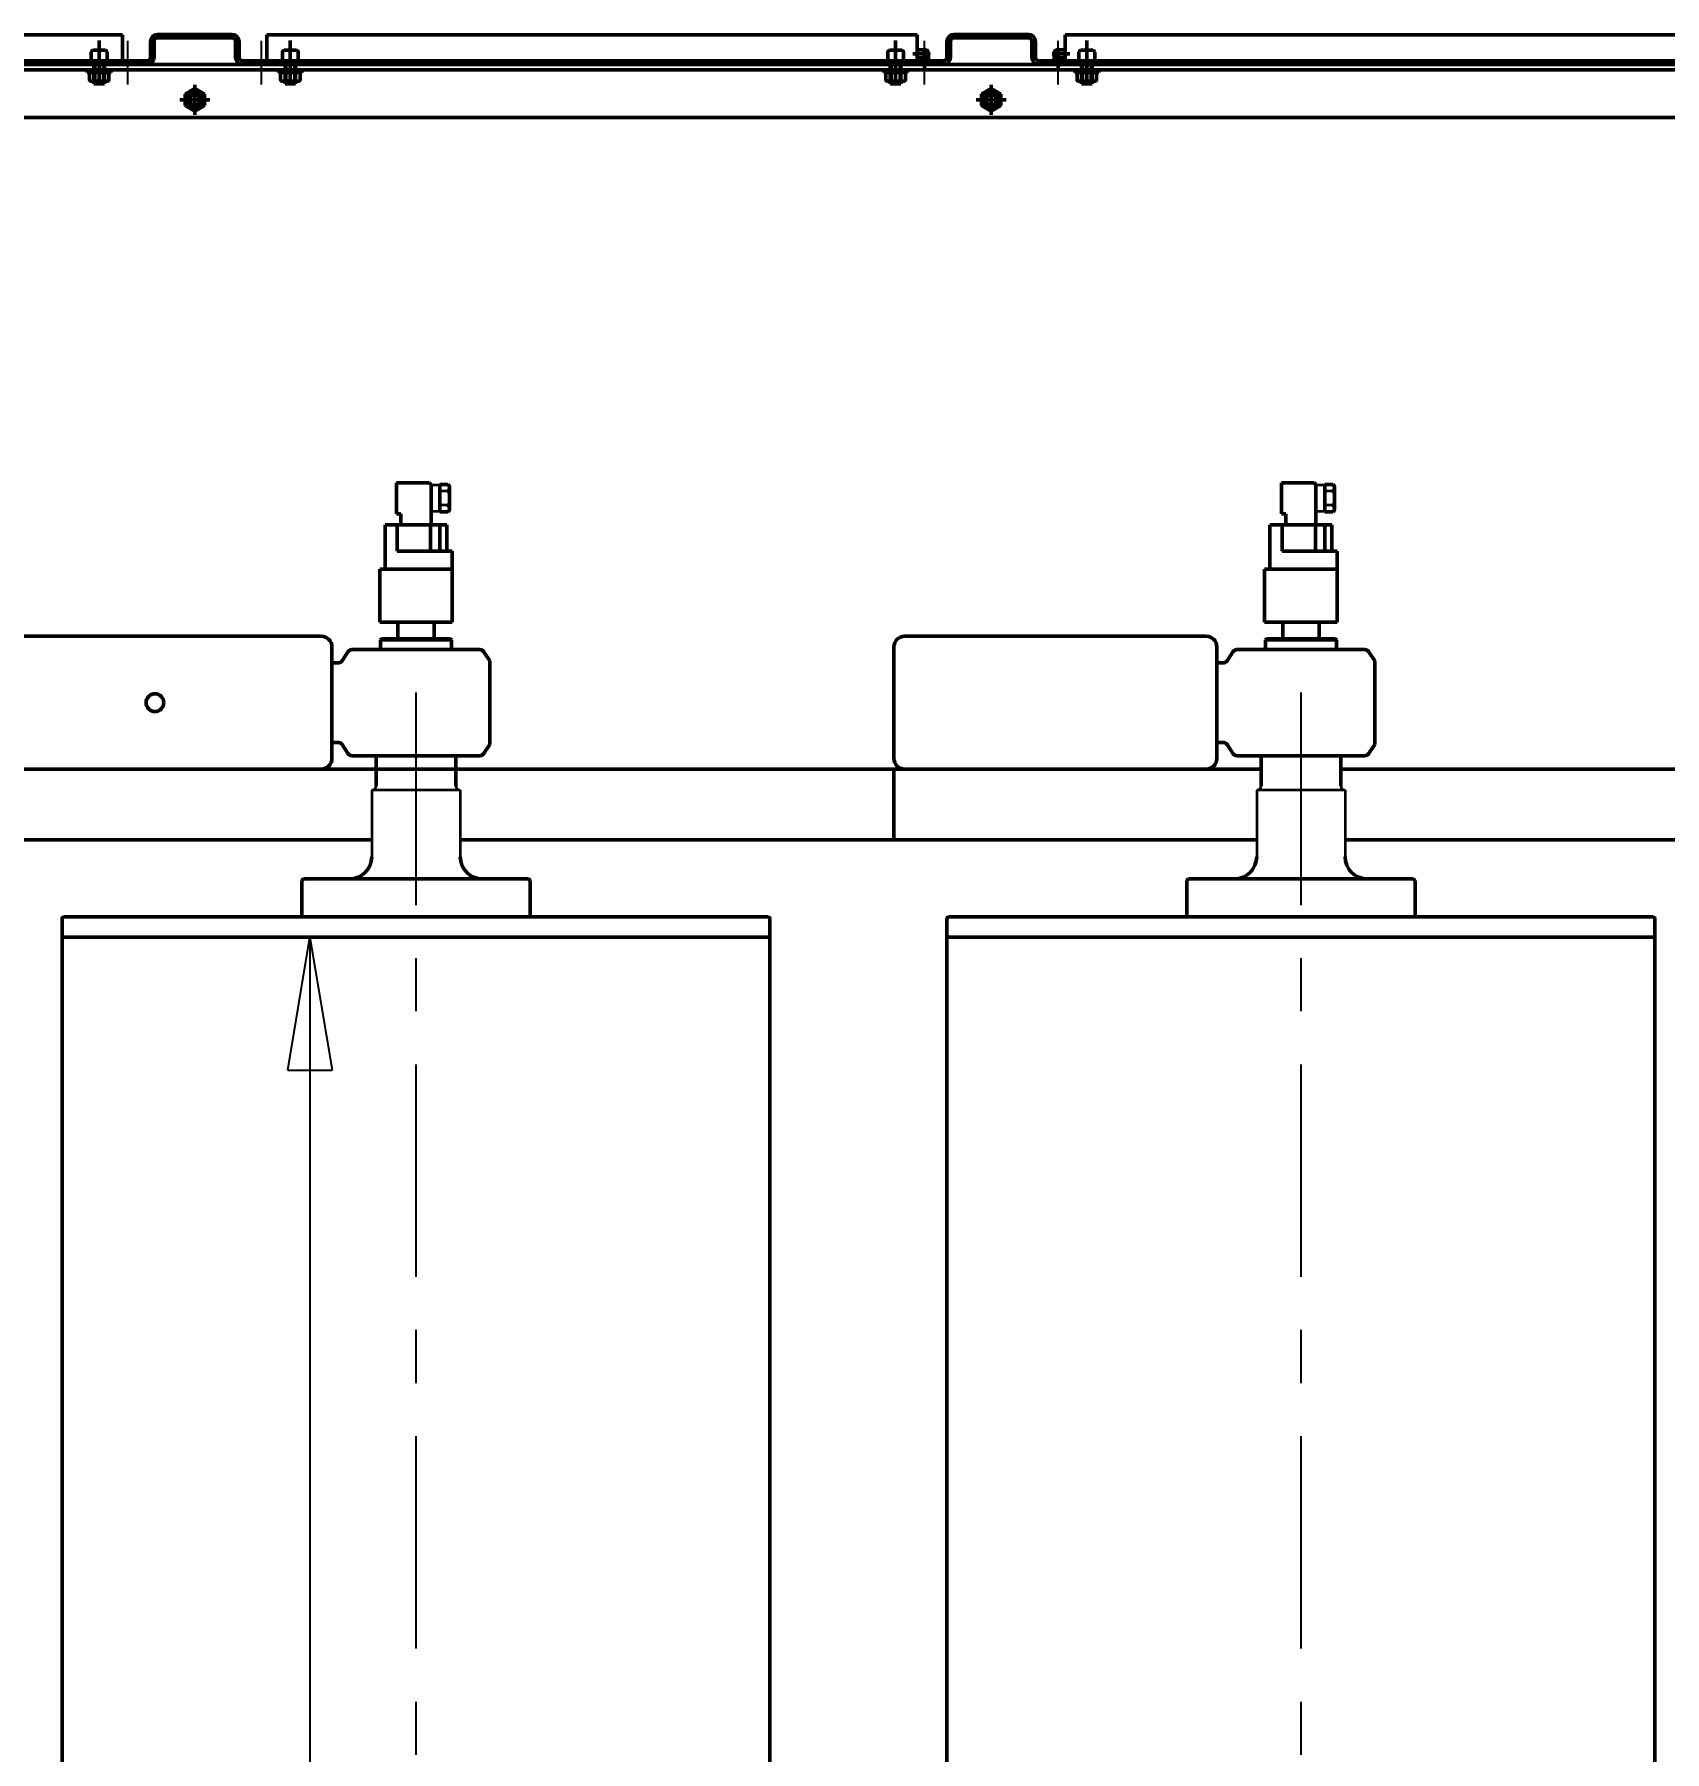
# Model space of a CAD drawing. Header units: millimetres. Extents: x 0 to 35640, y 0 to 17820.
# Drawn here: x 17669 to 19511, y 7559 to 9499 of the extents above; entities that cross this region are included whole.
import ezdxf

# ---------------------------------------------------------------- set-up
doc = ezdxf.new("R2010")
doc.units = ezdxf.units.MM
doc.header["$LTSCALE"] = 60
doc.linetypes.add('AM_ISO08W050x2', pattern=[9, 6, -0.75, 1.5, -0.75])
doc.linetypes.add('CENTER', pattern=[7, 4, -1, 1, -1])
for name, color, linetype, lineweight in [('AM_0', 7, 'Continuous', 50), ('AM_5', 3, 'Continuous', 25), ('AM_7', 4, 'CENTER', 25)]:
    doc.layers.add(name, color=color, linetype=linetype, lineweight=lineweight)
doc.styles.get("Standard").update_dxf_attribs({"font": 'ISOCP.SHX'})
doc.dimstyles.new('AM_ISO$0', dxfattribs={"dimtxt": 3.5, "dimasz": 2.5, "dimexe": 1, "dimexo": 1, "dimgap": 1, "dimtad": 1, "dimdsep": 46, "dimtxsty": 'Standard', "dimblk": 'CLOSED', "dimcen": 0, "dimclrd": 256, "dimclre": 256, "dimclrt": 2, "dimadec": 0, "dimazin": 2, "dimtp": 0.1, "dimtm": 0.1, "dimtfac": 0.71, "dimtmove": 0, "dimatfit": 3, "dimfxl": 0, "dimlwd": -1, "dimlwe": -1, "dimarcsym": 1})

# ---------------------------------------------------------------- blocks, each defined once
blk = doc.blocks.new('_Closed')
at = {"color": 0, "linetype": 'ByBlock', "lineweight": -2}
for p, q in [((-1, 0.167), (0, 0)), ((-1, 0.167), (-1, -0.167)), ((0, 0), (-1, -0.167)), ((0, 0), (-1, 0))]:
    blk.add_line(p, q, dxfattribs=at)
blk = doc.blocks.new('*D22')
at = {"layer": 'AM_5', "transparency": 16777216}
for p, q in [((18185.4, 8478.9), (17920.5, 8478.9)), ((17980.5, 8328.9), (17980.5, 6228.9)), ((18185.4, 6078.9), (17920.5, 6078.9))]:
    blk.add_line(p, q, dxfattribs=at)
at = {"layer": 'Defpoints', "color": 0, "transparency": 16777216}
for p in [(18245.4, 8478.9), (17980.5, 6078.9), (18245.4, 6078.9)]:
    blk.add_point(p, dxfattribs=at)
at = {"layer": 'AM_5', "transparency": 16777216, "xscale": 150, "yscale": 150, "zscale": 150}
for p, rotation in [((17980.5, 8478.9), 90), ((17980.5, 6078.9), 270)]:
    blk.add_blockref('_Closed', p, dxfattribs=dict(at, rotation=rotation))
at = {"layer": 'AM_5', "color": 2, "transparency": 16777216, "insert": (17815.5, 7279.1), "char_height": 210, "attachment_point": 5, "rotation": 90}
blk.add_mtext('2400', dxfattribs=at)
blk = doc.blocks.new('RH025 XX')
at = {"layer": 'AM_0', "color": 1}
for p, q in [((99, 41), (19, 41)), ((19, 41), (19, -41)), ((79, 41), (79, -41)), ((99, 41), (99, -21.1)), ((19, 20.5), (0, 20.5)), ((0, 20.5), (0, -20.5)), ((129, 35), (99, 35)), ((129, 27.1), (99, 27.1)), ((129, 35), (129, -35)), ((143.4, 36), (143.4, 27)), ((159, 27), (143.4, 27)), ((147.3, 38), (170.7, 38)), ((174.6, 27), (159, 27)), ((174.6, 36), (174.6, 27)), ((129, 16.3), (99, 16.3)), ((174.5, 17), (129, 17)), ((174.5, 17), (176.5, 15)), ((176.5, 15), (176.5, -22)), ((141.5, -17), (129, -17)), ((141.5, -17), (141.5, -22)), ((19, -20.5), (0, -20.5)), ((129, -35), (79, -35)), ((129, -21.1), (99, -21.1)), ((176.5, -22), (141.5, -22)), ((79, -41), (19, -41))]:
    blk.add_line(p, q, dxfattribs=at)
at = {"layer": 'AM_0', "color": 1, "lineweight": 35}
for p, q in [((144, 27), (144, 17)), ((151.2, 36), (151.2, 27)), ((166.8, 36), (166.8, 27)), ((174, 17), (174, 27)), ((144, 17), (174, 17))]:
    blk.add_line(p, q, dxfattribs=at)
at = {"layer": 'AM_0', "color": 1}
for centre, start, end in [((147.3, 33.2), 90, 144.3338), ((147.3, 33.2), 35.6662, 90), ((170.7, 33.2), 90, 144.3338), ((170.7, 33.2), 35.6662, 90)]:
    blk.add_arc(centre, 4.8, start, end, dxfattribs=at)
at = {"layer": 'AM_0', "color": 1, "lineweight": 35}
blk.add_arc((159, 21.8), 16.2, 61.2168, 118.7832, dxfattribs=at)
blk = doc.blocks.new('A$Cbaf24906')
at = {"layer": 'AM_0', "color": 1, "linetype": 'Continuous'}
for p, q in [((-45, 127), (-43, 129)), ((-45, -127), (-45, 127)), ((-2, 129), (-43, 129)), ((-315, 40), (-316, 39)), ((-316, -39), (-316, 39)), ((-304, 40), (-315, 40)), ((-315, 40), (-315, -40)), ((-150, 45), (-184, 45)), ((-316, -39), (-315, -40)), ((-304, -40), (-315, -40)), ((-150, -45), (-184, -45)), ((-43, -129), (-45, -127)), ((-2, -129), (-43, -129))]:
    blk.add_line(p, q, dxfattribs=at)
at = {"layer": 'AM_0', "color": 1, "lineweight": 35}
for p, q in [((-145, 50), (-70, 50)), ((-145, 50), (-145, -50)), ((-145, -50), (-70, -50))]:
    blk.add_line(p, q, dxfattribs=at)
at = {"layer": 'AM_0', "color": 1}
for centre, start, end in [((-70, 75), 270, 0), ((-70, -75), 0, 90)]:
    blk.add_arc(centre, 25, start, end, dxfattribs=at)
at = {"layer": 'AM_0', "color": 1, "lineweight": 35}
for centre, start, end in [((-150, 50), 270, 0), ((-150, -50), 0, 90)]:
    blk.add_arc(centre, 5, start, end, dxfattribs=at)
blk = doc.blocks.new('cil 800x2200 RISC')
at = {"layer": 'AM_0', "color": 1}
for p, q in [((-823, 0), (-823, 398)), ((-823, -398), (-823, 0)), ((-821, -400), (1621, -400))]:
    blk.add_line(p, q, dxfattribs=at)
for points in [[(-821, 400), (1621, 400)], [(-800, -400), (-800, 400)]]:
    blk.add_lwpolyline(points, dxfattribs=at)
for centre, start, end in [((-821, 398), 90, 180), ((-821, -398), 180, 270)]:
    blk.add_arc(centre, 2, start, end, dxfattribs=at)
at = {"layer": 'AM_7', "color": 1}
blk.add_lwpolyline([(-1076.3, 0), (1676.3, 0)], dxfattribs=at)
blk = doc.blocks.new('spp VAP p')
at = {"layer": 'AM_0', "color": 1, "linetype": 'Continuous'}
for p, q in [((-21.4, 45.3), (-28.5, 34.8)), ((55, 47.5), (-17.3, 47.5)), ((127.4, 47.5), (55, 47.5)), ((131.5, 45.3), (138.5, 34.8)), ((-28.4, 34.7), (-28.4, -59.7)), ((150, 32.5), (142.7, 32.5)), ((150, -57.5), (150, 32.5)), ((150, -57.5), (142.7, -57.5)), ((-28.5, -59.7), (-21.4, -70.2)), ((55, -72.5), (-17.3, -72.5)), ((127.4, -72.5), (55, -72.5)), ((138.5, -59.7), (131.5, -70.2))]:
    blk.add_line(p, q, dxfattribs=at)
for centre, start, end in [((-17.3, 42.5), 90, 146.211), ((127.4, 42.5), 33.5784, 90), ((142.7, 37.5), 213.578, 270), ((142.7, -62.5), 90, 146.198), ((-17.3, -67.5), 213.789, 270), ((127.4, -67.5), 270, 326.422)]:
    blk.add_arc(centre, 5, start, end, dxfattribs=at)
blk = doc.blocks.new('A$C8b9744b1')
at = {"color": 1}
for p, q in [((771.8, 4077.3), (5171.8, 4077.3)), ((771.8, 4071.3), (5171.8, 4071.3)), ((5171.8, 4017.3), (771.8, 4017.3)), ((2411.8, 3293.3), (2411.8, 3419.3)), ((2423.8, 3431.3), (2764.8, 3431.3)), ((2776.8, 3419.3), (2776.8, 3293.3)), ((2764.8, 3281.3), (2423.8, 3281.3))]:
    blk.add_line(p, q, dxfattribs=at)
for centre, start, end in [((2423.8, 3419.3), 90, 180), ((2764.8, 3419.3), 0, 90), ((2423.8, 3293.3), 180, 270), ((2764.8, 3293.3), 270, 0)]:
    blk.add_arc(centre, 12, start, end, dxfattribs=at)
at = {"layer": 'AM_0', "color": 1}
for p, q in [((1540.3, 4110.8), (805.3, 4110.8)), ((1513.8, 4054), (1513.8, 4104.3)), ((1540.3, 4081.3), (1540.3, 4110.8)), ((1571.8, 4103.3), (1571.8, 4085.3)), ((1575.8, 4085.3), (1575.8, 4103.3)), ((1663.8, 4111.3), (1579.8, 4111.3)), ((1579.8, 4107.3), (1663.8, 4107.3)), ((1667.8, 4085.3), (1667.8, 4103.3)), ((1671.8, 4103.3), (1671.8, 4085.3)), ((1703.3, 4110.8), (2438.3, 4110.8)), ((1703.3, 4081.3), (1703.3, 4110.8)), ((1729.8, 4054), (1729.8, 4104.3)), ((2413.8, 4054), (2413.8, 4104.3)), ((2438.3, 4081.3), (2438.3, 4110.8)), ((2438.3, 4084.8), (2438.3, 4093.8)), ((2438.3, 4093.8), (2444.1, 4093.8)), ((2446.3, 4073.1), (2446.3, 4095.6)), ((2471.8, 4103.3), (2471.8, 4085.3)), ((2475.8, 4085.3), (2475.8, 4103.3)), ((2563.8, 4111.3), (2479.8, 4111.3)), ((2479.8, 4107.3), (2563.8, 4107.3)), ((2567.8, 4085.3), (2567.8, 4103.3)), ((2571.8, 4103.3), (2571.8, 4085.3)), ((2597.3, 4073.1), (2597.3, 4095.6)), ((2605.3, 4093.8), (2599.5, 4093.8)), ((3340.3, 4110.8), (2605.3, 4110.8)), ((2605.3, 4081.3), (2605.3, 4110.8)), ((2605.3, 4084.8), (2605.3, 4093.8)), ((2629.8, 4054), (2629.8, 4104.3)), ((1540.3, 4081.3), (805.3, 4081.3)), ((1567.8, 4081.3), (1493.8, 4081.3)), ((1493.8, 4081.3), (1493.8, 4077.3)), ((1493.8, 4077.3), (1567.8, 4077.3)), ((1504.8, 4081.3), (1504.8, 4091.3)), ((1520.8, 4093.3), (1506.8, 4093.3)), ((1507.8, 4058.3), (1507.8, 4081.3)), ((1508.8, 4058.3), (1508.8, 4081.3)), ((1518.8, 4058.3), (1518.8, 4081.3)), ((1519.8, 4058.3), (1519.8, 4081.3)), ((1522.8, 4081.3), (1522.8, 4091.3)), ((1675.8, 4081.3), (1749.8, 4081.3)), ((1749.8, 4077.3), (1675.8, 4077.3)), ((1703.3, 4081.3), (2438.3, 4081.3)), ((1720.8, 4081.3), (1720.8, 4091.3)), ((1736.8, 4093.3), (1722.8, 4093.3)), ((1723.8, 4058.3), (1723.8, 4081.3)), ((1724.8, 4058.3), (1724.8, 4081.3)), ((1734.8, 4058.3), (1734.8, 4081.3)), ((1735.8, 4058.3), (1735.8, 4081.3)), ((1738.8, 4081.3), (1738.8, 4091.3)), ((1749.8, 4081.3), (1749.8, 4077.3)), ((2467.8, 4081.3), (2393.8, 4081.3)), ((2393.8, 4081.3), (2393.8, 4077.3)), ((2393.8, 4077.3), (2467.8, 4077.3)), ((2404.8, 4081.3), (2404.8, 4091.3)), ((2420.8, 4093.3), (2406.8, 4093.3)), ((2407.8, 4058.3), (2407.8, 4081.3)), ((2408.8, 4058.3), (2408.8, 4081.3)), ((2418.8, 4058.3), (2418.8, 4081.3)), ((2419.8, 4058.3), (2419.8, 4081.3)), ((2422.8, 4081.3), (2422.8, 4091.3)), ((2433.1, 4089.3), (2452.6, 4089.3)), ((2438.3, 4084.8), (2444.1, 4084.8)), ((2441.8, 4081.3), (2441.8, 4084.8)), ((2441.8, 4081.3), (2450.8, 4081.3)), ((2450.8, 4081.3), (2450.8, 4087.1)), ((2575.8, 4081.3), (2649.8, 4081.3)), ((2649.8, 4077.3), (2575.8, 4077.3)), ((2610.6, 4089.3), (2591, 4089.3)), ((2592.8, 4081.3), (2592.8, 4087.1)), ((2601.8, 4081.3), (2592.8, 4081.3)), ((2605.3, 4084.8), (2599.5, 4084.8)), ((2601.8, 4081.3), (2601.8, 4084.8)), ((3340.3, 4081.3), (2605.3, 4081.3)), ((2620.8, 4081.3), (2620.8, 4091.3)), ((2636.8, 4093.3), (2622.8, 4093.3)), ((2623.8, 4058.3), (2623.8, 4081.3)), ((2624.8, 4058.3), (2624.8, 4081.3)), ((2634.8, 4058.3), (2634.8, 4081.3)), ((2635.8, 4058.3), (2635.8, 4081.3)), ((2638.8, 4081.3), (2638.8, 4091.3)), ((2649.8, 4081.3), (2649.8, 4077.3)), ((1500.3, 4068.3), (1500.3, 4071.3)), ((1500.3, 4068.3), (1527.3, 4068.3)), ((1502.8, 4059.8), (1502.8, 4066.8)), ((1522, 4068.3), (1505.6, 4068.3)), ((1522, 4058.3), (1505.6, 4058.3)), ((1507.8, 4055.3), (1507.8, 4058.3)), ((1519.8, 4055.3), (1507.8, 4055.3)), ((1508.3, 4059.8), (1508.3, 4066.8)), ((1508.8, 4055.3), (1508.8, 4058.3)), ((1518.8, 4055.3), (1518.8, 4058.3)), ((1519.3, 4059.8), (1519.3, 4066.8)), ((1519.8, 4055.3), (1519.8, 4058.3)), ((1524.8, 4059.8), (1524.8, 4066.8)), ((1527.3, 4068.3), (1527.3, 4071.3)), ((1716.3, 4068.3), (1716.3, 4071.3)), ((1716.3, 4068.3), (1743.3, 4068.3)), ((1718.8, 4059.8), (1718.8, 4066.8)), ((1738, 4068.3), (1721.6, 4068.3)), ((1738, 4058.3), (1721.6, 4058.3)), ((1723.8, 4055.3), (1723.8, 4058.3)), ((1735.8, 4055.3), (1723.8, 4055.3)), ((1724.3, 4059.8), (1724.3, 4066.8)), ((1724.8, 4055.3), (1724.8, 4058.3)), ((1734.8, 4055.3), (1734.8, 4058.3)), ((1735.3, 4059.8), (1735.3, 4066.8)), ((1735.8, 4055.3), (1735.8, 4058.3)), ((1740.8, 4059.8), (1740.8, 4066.8)), ((1743.3, 4068.3), (1743.3, 4071.3)), ((2400.3, 4068.3), (2400.3, 4071.3)), ((2400.3, 4068.3), (2427.3, 4068.3)), ((2402.8, 4059.8), (2402.8, 4066.8)), ((2422, 4068.3), (2405.6, 4068.3)), ((2422, 4058.3), (2405.6, 4058.3)), ((2407.8, 4055.3), (2407.8, 4058.3)), ((2419.8, 4055.3), (2407.8, 4055.3)), ((2408.3, 4059.8), (2408.3, 4066.8)), ((2408.8, 4055.3), (2408.8, 4058.3)), ((2418.8, 4055.3), (2418.8, 4058.3)), ((2419.3, 4059.8), (2419.3, 4066.8)), ((2419.8, 4055.3), (2419.8, 4058.3)), ((2424.8, 4059.8), (2424.8, 4066.8)), ((2427.3, 4068.3), (2427.3, 4071.3)), ((2616.3, 4068.3), (2616.3, 4071.3)), ((2616.3, 4068.3), (2643.3, 4068.3)), ((2618.8, 4059.8), (2618.8, 4066.8)), ((2638, 4068.3), (2621.6, 4068.3)), ((2638, 4058.3), (2621.6, 4058.3)), ((2623.8, 4055.3), (2623.8, 4058.3)), ((2635.8, 4055.3), (2623.8, 4055.3)), ((2624.3, 4059.8), (2624.3, 4066.8)), ((2624.8, 4055.3), (2624.8, 4058.3)), ((2634.8, 4055.3), (2634.8, 4058.3)), ((2635.3, 4059.8), (2635.3, 4066.8)), ((2635.8, 4055.3), (2635.8, 4058.3)), ((2640.8, 4059.8), (2640.8, 4066.8)), ((2643.3, 4068.3), (2643.3, 4071.3)), ((1638.7, 4037.3), (1604.9, 4037.3)), ((1621.8, 4050), (1610.8, 4043.7)), ((1610.8, 4043.7), (1610.8, 4031)), ((1621.8, 4054.2), (1621.8, 4020.4)), ((1632.8, 4043.7), (1621.8, 4050)), ((1632.8, 4031), (1632.8, 4043.7)), ((2538.7, 4037.3), (2504.9, 4037.3)), ((2521.8, 4050), (2510.8, 4043.7)), ((2510.8, 4043.7), (2510.8, 4031)), ((2521.8, 4054.2), (2521.8, 4020.4)), ((2532.8, 4043.7), (2521.8, 4050)), ((2532.8, 4031), (2532.8, 4043.7)), ((1610.8, 4031), (1621.8, 4024.6)), ((1621.8, 4024.6), (1632.8, 4031)), ((2510.8, 4031), (2521.8, 4024.6)), ((2521.8, 4024.6), (2532.8, 4031)), ((1078.8, 3431.3), (1764.8, 3431.3)), ((1776.8, 3419.3), (1776.8, 3293.3)), ((1764.8, 3281.3), (1078.8, 3281.3))]:
    blk.add_line(p, q, dxfattribs=at)
at = {"layer": 'AM_0', "color": 1, "linetype": 'Continuous'}
for p, q in [((381.8, 3281.3), (2411.8, 3281.3)), ((2411.8, 3201.3), (2411.8, 3281.3)), ((2411.8, 3281.3), (2826.8, 3281.3)), ((2411.8, 3201.3), (2411.8, 3281.3)), ((2916.8, 3281.3), (3311.8, 3281.3)), ((1821.8, 3201.3), (1021.8, 3201.3)), ((2411.8, 3201.3), (1921.8, 3201.3)), ((2821.8, 3201.3), (2411.8, 3201.3)), ((3311.8, 3201.3), (2921.8, 3201.3))]:
    blk.add_line(p, q, dxfattribs=at)
at = {"layer": 'AM_0', "color": 1}
for points in [[(1508.3, 4066.8), (1508.3, 4066.9), (1508.3, 4066.9), (1508.3, 4067), (1508.3, 4067), (1508.3, 4067.1), (1508.3, 4067.2), (1508.2, 4067.2), (1508.2, 4067.3), (1508.2, 4067.3), (1508.1, 4067.4), (1508, 4067.5), (1507.9, 4067.6), (1507.8, 4067.7), (1507.7, 4067.8), (1507.5, 4067.9), (1507.4, 4067.9), (1507.2, 4068), (1506.8, 4068.1), (1506.4, 4068.2), (1506, 4068.3), (1505.6, 4068.3), (1505.2, 4068.3), (1504.7, 4068.2), (1504.3, 4068.1), (1504, 4068), (1503.8, 4067.9), (1503.7, 4067.9), (1503.5, 4067.8), (1503.4, 4067.7), (1503.3, 4067.6), (1503.1, 4067.5), (1503.1, 4067.4), (1503, 4067.3), (1503, 4067.3), (1502.9, 4067.2), (1502.9, 4067.2), (1502.9, 4067.1), (1502.9, 4067), (1502.9, 4067), (1502.9, 4066.9), (1502.8, 4066.9), (1502.8, 4066.8)], [(1502.8, 4059.8), (1502.8, 4059.7), (1502.9, 4059.7), (1502.9, 4059.6), (1502.9, 4059.6), (1502.9, 4059.5), (1502.9, 4059.5), (1503, 4059.4), (1503, 4059.3), (1503, 4059.3), (1503.1, 4059.2), (1503.1, 4059.1), (1503.3, 4059), (1503.4, 4058.9), (1503.5, 4058.8), (1503.7, 4058.7), (1503.8, 4058.7), (1504, 4058.6), (1504.3, 4058.5), (1504.7, 4058.4), (1505.2, 4058.3), (1505.6, 4058.3), (1506, 4058.3), (1506.4, 4058.4), (1506.8, 4058.5), (1507.2, 4058.6), (1507.4, 4058.7), (1507.5, 4058.7), (1507.7, 4058.8), (1507.8, 4058.9), (1507.9, 4059), (1508, 4059.1), (1508.1, 4059.2), (1508.2, 4059.3), (1508.2, 4059.3), (1508.2, 4059.4), (1508.3, 4059.5), (1508.3, 4059.5), (1508.3, 4059.6), (1508.3, 4059.6), (1508.3, 4059.7), (1508.3, 4059.7), (1508.3, 4059.8)], [(1519.3, 4066.8), (1519.3, 4066.8), (1519.3, 4066.9), (1519.3, 4066.9), (1519.3, 4066.9), (1519.3, 4066.9), (1519.3, 4067), (1519.2, 4067), (1519.2, 4067), (1519.2, 4067.1), (1519.1, 4067.2), (1519.1, 4067.2), (1519, 4067.3), (1519, 4067.3), (1518.8, 4067.4), (1518.6, 4067.5), (1518.4, 4067.6), (1517.8, 4067.8), (1517.2, 4068), (1516.5, 4068.1), (1515.7, 4068.2), (1514.9, 4068.3), (1514, 4068.3), (1513.2, 4068.3), (1512.3, 4068.2), (1511.5, 4068.2), (1510.8, 4068), (1510.1, 4067.9), (1509.5, 4067.7), (1509.3, 4067.6), (1509, 4067.5), (1508.8, 4067.4), (1508.7, 4067.3), (1508.6, 4067.3), (1508.5, 4067.2), (1508.5, 4067.2), (1508.4, 4067.1), (1508.4, 4067), (1508.4, 4067), (1508.4, 4067), (1508.4, 4066.9), (1508.3, 4066.9), (1508.3, 4066.9), (1508.3, 4066.9), (1508.3, 4066.8), (1508.3, 4066.8)], [(1508.3, 4059.8), (1508.3, 4059.8), (1508.3, 4059.7), (1508.3, 4059.7), (1508.3, 4059.7), (1508.4, 4059.7), (1508.4, 4059.6), (1508.4, 4059.6), (1508.4, 4059.6), (1508.4, 4059.5), (1508.5, 4059.5), (1508.5, 4059.4), (1508.6, 4059.3), (1508.7, 4059.3), (1508.8, 4059.2), (1509, 4059.1), (1509.3, 4059), (1509.8, 4058.8), (1510.4, 4058.6), (1511.1, 4058.5), (1511.9, 4058.4), (1512.7, 4058.3), (1513.6, 4058.3), (1514.5, 4058.3), (1515.3, 4058.4), (1516.1, 4058.4), (1516.9, 4058.6), (1517.5, 4058.7), (1518.1, 4058.9), (1518.4, 4059), (1518.6, 4059.1), (1518.8, 4059.2), (1519, 4059.3), (1519, 4059.3), (1519.1, 4059.4), (1519.1, 4059.5), (1519.2, 4059.5), (1519.2, 4059.6), (1519.2, 4059.6), (1519.3, 4059.6), (1519.3, 4059.7), (1519.3, 4059.7), (1519.3, 4059.7), (1519.3, 4059.7), (1519.3, 4059.8), (1519.3, 4059.8)], [(1524.8, 4066.8), (1524.8, 4066.9), (1524.8, 4066.9), (1524.8, 4067), (1524.8, 4067), (1524.7, 4067.1), (1524.7, 4067.2), (1524.7, 4067.2), (1524.7, 4067.3), (1524.6, 4067.3), (1524.6, 4067.4), (1524.5, 4067.5), (1524.4, 4067.6), (1524.3, 4067.7), (1524.1, 4067.8), (1524, 4067.9), (1523.8, 4067.9), (1523.7, 4068), (1523.3, 4068.1), (1522.9, 4068.2), (1522.5, 4068.3), (1522, 4068.3), (1521.6, 4068.3), (1521.2, 4068.2), (1520.8, 4068.1), (1520.4, 4068), (1520.3, 4067.9), (1520.1, 4067.9), (1520, 4067.8), (1519.8, 4067.7), (1519.7, 4067.6), (1519.6, 4067.5), (1519.5, 4067.4), (1519.5, 4067.3), (1519.4, 4067.3), (1519.4, 4067.2), (1519.4, 4067.2), (1519.4, 4067.1), (1519.3, 4067), (1519.3, 4067), (1519.3, 4066.9), (1519.3, 4066.9), (1519.3, 4066.8)], [(1519.3, 4059.8), (1519.3, 4059.7), (1519.3, 4059.7), (1519.3, 4059.6), (1519.3, 4059.6), (1519.4, 4059.5), (1519.4, 4059.5), (1519.4, 4059.4), (1519.4, 4059.3), (1519.5, 4059.3), (1519.5, 4059.2), (1519.6, 4059.1), (1519.7, 4059), (1519.8, 4058.9), (1520, 4058.8), (1520.1, 4058.7), (1520.3, 4058.7), (1520.4, 4058.6), (1520.8, 4058.5), (1521.2, 4058.4), (1521.6, 4058.3), (1522, 4058.3), (1522.5, 4058.3), (1522.9, 4058.4), (1523.3, 4058.5), (1523.7, 4058.6), (1523.8, 4058.7), (1524, 4058.7), (1524.1, 4058.8), (1524.3, 4058.9), (1524.4, 4059), (1524.5, 4059.1), (1524.6, 4059.2), (1524.6, 4059.3), (1524.7, 4059.3), (1524.7, 4059.4), (1524.7, 4059.5), (1524.7, 4059.5), (1524.8, 4059.6), (1524.8, 4059.6), (1524.8, 4059.7), (1524.8, 4059.7), (1524.8, 4059.8)], [(1724.3, 4066.8), (1724.3, 4066.9), (1724.3, 4066.9), (1724.3, 4067), (1724.3, 4067), (1724.3, 4067.1), (1724.3, 4067.2), (1724.2, 4067.2), (1724.2, 4067.3), (1724.2, 4067.3), (1724.1, 4067.4), (1724, 4067.5), (1723.9, 4067.6), (1723.8, 4067.7), (1723.7, 4067.8), (1723.5, 4067.9), (1723.4, 4067.9), (1723.2, 4068), (1722.8, 4068.1), (1722.4, 4068.2), (1722, 4068.3), (1721.6, 4068.3), (1721.2, 4068.3), (1720.7, 4068.2), (1720.3, 4068.1), (1720, 4068), (1719.8, 4067.9), (1719.7, 4067.9), (1719.5, 4067.8), (1719.4, 4067.7), (1719.3, 4067.6), (1719.1, 4067.5), (1719.1, 4067.4), (1719, 4067.3), (1719, 4067.3), (1718.9, 4067.2), (1718.9, 4067.2), (1718.9, 4067.1), (1718.9, 4067), (1718.9, 4067), (1718.9, 4066.9), (1718.8, 4066.9), (1718.8, 4066.8)], [(1718.8, 4059.8), (1718.8, 4059.7), (1718.9, 4059.7), (1718.9, 4059.6), (1718.9, 4059.6), (1718.9, 4059.5), (1718.9, 4059.5), (1719, 4059.4), (1719, 4059.3), (1719, 4059.3), (1719.1, 4059.2), (1719.1, 4059.1), (1719.3, 4059), (1719.4, 4058.9), (1719.5, 4058.8), (1719.7, 4058.7), (1719.8, 4058.7), (1720, 4058.6), (1720.3, 4058.5), (1720.7, 4058.4), (1721.2, 4058.3), (1721.6, 4058.3), (1722, 4058.3), (1722.4, 4058.4), (1722.8, 4058.5), (1723.2, 4058.6), (1723.4, 4058.7), (1723.5, 4058.7), (1723.7, 4058.8), (1723.8, 4058.9), (1723.9, 4059), (1724, 4059.1), (1724.1, 4059.2), (1724.2, 4059.3), (1724.2, 4059.3), (1724.2, 4059.4), (1724.3, 4059.5), (1724.3, 4059.5), (1724.3, 4059.6), (1724.3, 4059.6), (1724.3, 4059.7), (1724.3, 4059.7), (1724.3, 4059.8)], [(1735.3, 4066.8), (1735.3, 4066.8), (1735.3, 4066.9), (1735.3, 4066.9), (1735.3, 4066.9), (1735.3, 4066.9), (1735.3, 4067), (1735.2, 4067), (1735.2, 4067), (1735.2, 4067.1), (1735.1, 4067.2), (1735.1, 4067.2), (1735, 4067.3), (1735, 4067.3), (1734.8, 4067.4), (1734.6, 4067.5), (1734.4, 4067.6), (1733.8, 4067.8), (1733.2, 4068), (1732.5, 4068.1), (1731.7, 4068.2), (1730.9, 4068.3), (1730, 4068.3), (1729.2, 4068.3), (1728.3, 4068.2), (1727.5, 4068.2), (1726.8, 4068), (1726.1, 4067.9), (1725.5, 4067.7), (1725.3, 4067.6), (1725, 4067.5), (1724.8, 4067.4), (1724.7, 4067.3), (1724.6, 4067.3), (1724.5, 4067.2), (1724.5, 4067.2), (1724.4, 4067.1), (1724.4, 4067), (1724.4, 4067), (1724.4, 4067), (1724.4, 4066.9), (1724.3, 4066.9), (1724.3, 4066.9), (1724.3, 4066.9), (1724.3, 4066.8), (1724.3, 4066.8)], [(1724.3, 4059.8), (1724.3, 4059.8), (1724.3, 4059.7), (1724.3, 4059.7), (1724.3, 4059.7), (1724.4, 4059.7), (1724.4, 4059.6), (1724.4, 4059.6), (1724.4, 4059.6), (1724.4, 4059.5), (1724.5, 4059.5), (1724.5, 4059.4), (1724.6, 4059.3), (1724.7, 4059.3), (1724.8, 4059.2), (1725, 4059.1), (1725.3, 4059), (1725.8, 4058.8), (1726.4, 4058.6), (1727.1, 4058.5), (1727.9, 4058.4), (1728.7, 4058.3), (1729.6, 4058.3), (1730.5, 4058.3), (1731.3, 4058.4), (1732.1, 4058.4), (1732.9, 4058.6), (1733.5, 4058.7), (1734.1, 4058.9), (1734.4, 4059), (1734.6, 4059.1), (1734.8, 4059.2), (1735, 4059.3), (1735, 4059.3), (1735.1, 4059.4), (1735.1, 4059.5), (1735.2, 4059.5), (1735.2, 4059.6), (1735.2, 4059.6), (1735.3, 4059.6), (1735.3, 4059.7), (1735.3, 4059.7), (1735.3, 4059.7), (1735.3, 4059.7), (1735.3, 4059.8), (1735.3, 4059.8)], [(1740.8, 4066.8), (1740.8, 4066.9), (1740.8, 4066.9), (1740.8, 4067), (1740.8, 4067), (1740.7, 4067.1), (1740.7, 4067.2), (1740.7, 4067.2), (1740.7, 4067.3), (1740.6, 4067.3), (1740.6, 4067.4), (1740.5, 4067.5), (1740.4, 4067.6), (1740.3, 4067.7), (1740.1, 4067.8), (1740, 4067.9), (1739.8, 4067.9), (1739.7, 4068), (1739.3, 4068.1), (1738.9, 4068.2), (1738.5, 4068.3), (1738, 4068.3), (1737.6, 4068.3), (1737.2, 4068.2), (1736.8, 4068.1), (1736.4, 4068), (1736.3, 4067.9), (1736.1, 4067.9), (1736, 4067.8), (1735.8, 4067.7), (1735.7, 4067.6), (1735.6, 4067.5), (1735.5, 4067.4), (1735.5, 4067.3), (1735.4, 4067.3), (1735.4, 4067.2), (1735.4, 4067.2), (1735.4, 4067.1), (1735.3, 4067), (1735.3, 4067), (1735.3, 4066.9), (1735.3, 4066.9), (1735.3, 4066.8)], [(1735.3, 4059.8), (1735.3, 4059.7), (1735.3, 4059.7), (1735.3, 4059.6), (1735.3, 4059.6), (1735.4, 4059.5), (1735.4, 4059.5), (1735.4, 4059.4), (1735.4, 4059.3), (1735.5, 4059.3), (1735.5, 4059.2), (1735.6, 4059.1), (1735.7, 4059), (1735.8, 4058.9), (1736, 4058.8), (1736.1, 4058.7), (1736.3, 4058.7), (1736.4, 4058.6), (1736.8, 4058.5), (1737.2, 4058.4), (1737.6, 4058.3), (1738, 4058.3), (1738.5, 4058.3), (1738.9, 4058.4), (1739.3, 4058.5), (1739.7, 4058.6), (1739.8, 4058.7), (1740, 4058.7), (1740.1, 4058.8), (1740.3, 4058.9), (1740.4, 4059), (1740.5, 4059.1), (1740.6, 4059.2), (1740.6, 4059.3), (1740.7, 4059.3), (1740.7, 4059.4), (1740.7, 4059.5), (1740.7, 4059.5), (1740.8, 4059.6), (1740.8, 4059.6), (1740.8, 4059.7), (1740.8, 4059.7), (1740.8, 4059.8)], [(2408.3, 4066.8), (2408.3, 4066.9), (2408.3, 4066.9), (2408.3, 4067), (2408.3, 4067), (2408.3, 4067.1), (2408.3, 4067.2), (2408.2, 4067.2), (2408.2, 4067.3), (2408.2, 4067.3), (2408.1, 4067.4), (2408, 4067.5), (2407.9, 4067.6), (2407.8, 4067.7), (2407.7, 4067.8), (2407.5, 4067.9), (2407.4, 4067.9), (2407.2, 4068), (2406.8, 4068.1), (2406.4, 4068.2), (2406, 4068.3), (2405.6, 4068.3), (2405.2, 4068.3), (2404.7, 4068.2), (2404.3, 4068.1), (2404, 4068), (2403.8, 4067.9), (2403.7, 4067.9), (2403.5, 4067.8), (2403.4, 4067.7), (2403.3, 4067.6), (2403.1, 4067.5), (2403.1, 4067.4), (2403, 4067.3), (2403, 4067.3), (2402.9, 4067.2), (2402.9, 4067.2), (2402.9, 4067.1), (2402.9, 4067), (2402.9, 4067), (2402.9, 4066.9), (2402.8, 4066.9), (2402.8, 4066.8)], [(2402.8, 4059.8), (2402.8, 4059.7), (2402.9, 4059.7), (2402.9, 4059.6), (2402.9, 4059.6), (2402.9, 4059.5), (2402.9, 4059.5), (2403, 4059.4), (2403, 4059.3), (2403, 4059.3), (2403.1, 4059.2), (2403.1, 4059.1), (2403.3, 4059), (2403.4, 4058.9), (2403.5, 4058.8), (2403.7, 4058.7), (2403.8, 4058.7), (2404, 4058.6), (2404.3, 4058.5), (2404.7, 4058.4), (2405.2, 4058.3), (2405.6, 4058.3), (2406, 4058.3), (2406.4, 4058.4), (2406.8, 4058.5), (2407.2, 4058.6), (2407.4, 4058.7), (2407.5, 4058.7), (2407.7, 4058.8), (2407.8, 4058.9), (2407.9, 4059), (2408, 4059.1), (2408.1, 4059.2), (2408.2, 4059.3), (2408.2, 4059.3), (2408.2, 4059.4), (2408.3, 4059.5), (2408.3, 4059.5), (2408.3, 4059.6), (2408.3, 4059.6), (2408.3, 4059.7), (2408.3, 4059.7), (2408.3, 4059.8)], [(2419.3, 4066.8), (2419.3, 4066.8), (2419.3, 4066.9), (2419.3, 4066.9), (2419.3, 4066.9), (2419.3, 4066.9), (2419.3, 4067), (2419.2, 4067), (2419.2, 4067), (2419.2, 4067.1), (2419.1, 4067.2), (2419.1, 4067.2), (2419, 4067.3), (2419, 4067.3), (2418.8, 4067.4), (2418.6, 4067.5), (2418.4, 4067.6), (2417.8, 4067.8), (2417.2, 4068), (2416.5, 4068.1), (2415.7, 4068.2), (2414.9, 4068.3), (2414, 4068.3), (2413.2, 4068.3), (2412.3, 4068.2), (2411.5, 4068.2), (2410.8, 4068), (2410.1, 4067.9), (2409.5, 4067.7), (2409.3, 4067.6), (2409, 4067.5), (2408.8, 4067.4), (2408.7, 4067.3), (2408.6, 4067.3), (2408.5, 4067.2), (2408.5, 4067.2), (2408.4, 4067.1), (2408.4, 4067), (2408.4, 4067), (2408.4, 4067), (2408.4, 4066.9), (2408.3, 4066.9), (2408.3, 4066.9), (2408.3, 4066.9), (2408.3, 4066.8), (2408.3, 4066.8)], [(2408.3, 4059.8), (2408.3, 4059.8), (2408.3, 4059.7), (2408.3, 4059.7), (2408.3, 4059.7), (2408.4, 4059.7), (2408.4, 4059.6), (2408.4, 4059.6), (2408.4, 4059.6), (2408.4, 4059.5), (2408.5, 4059.5), (2408.5, 4059.4), (2408.6, 4059.3), (2408.7, 4059.3), (2408.8, 4059.2), (2409, 4059.1), (2409.3, 4059), (2409.8, 4058.8), (2410.4, 4058.6), (2411.1, 4058.5), (2411.9, 4058.4), (2412.7, 4058.3), (2413.6, 4058.3), (2414.5, 4058.3), (2415.3, 4058.4), (2416.1, 4058.4), (2416.9, 4058.6), (2417.5, 4058.7), (2418.1, 4058.9), (2418.4, 4059), (2418.6, 4059.1), (2418.8, 4059.2), (2419, 4059.3), (2419, 4059.3), (2419.1, 4059.4), (2419.1, 4059.5), (2419.2, 4059.5), (2419.2, 4059.6), (2419.2, 4059.6), (2419.3, 4059.6), (2419.3, 4059.7), (2419.3, 4059.7), (2419.3, 4059.7), (2419.3, 4059.7), (2419.3, 4059.8), (2419.3, 4059.8)], [(2424.8, 4066.8), (2424.8, 4066.9), (2424.8, 4066.9), (2424.8, 4067), (2424.8, 4067), (2424.7, 4067.1), (2424.7, 4067.2), (2424.7, 4067.2), (2424.7, 4067.3), (2424.6, 4067.3), (2424.6, 4067.4), (2424.5, 4067.5), (2424.4, 4067.6), (2424.3, 4067.7), (2424.1, 4067.8), (2424, 4067.9), (2423.8, 4067.9), (2423.7, 4068), (2423.3, 4068.1), (2422.9, 4068.2), (2422.5, 4068.3), (2422, 4068.3), (2421.6, 4068.3), (2421.2, 4068.2), (2420.8, 4068.1), (2420.4, 4068), (2420.3, 4067.9), (2420.1, 4067.9), (2420, 4067.8), (2419.8, 4067.7), (2419.7, 4067.6), (2419.6, 4067.5), (2419.5, 4067.4), (2419.5, 4067.3), (2419.4, 4067.3), (2419.4, 4067.2), (2419.4, 4067.2), (2419.4, 4067.1), (2419.3, 4067), (2419.3, 4067), (2419.3, 4066.9), (2419.3, 4066.9), (2419.3, 4066.8)], [(2419.3, 4059.8), (2419.3, 4059.7), (2419.3, 4059.7), (2419.3, 4059.6), (2419.3, 4059.6), (2419.4, 4059.5), (2419.4, 4059.5), (2419.4, 4059.4), (2419.4, 4059.3), (2419.5, 4059.3), (2419.5, 4059.2), (2419.6, 4059.1), (2419.7, 4059), (2419.8, 4058.9), (2420, 4058.8), (2420.1, 4058.7), (2420.3, 4058.7), (2420.4, 4058.6), (2420.8, 4058.5), (2421.2, 4058.4), (2421.6, 4058.3), (2422, 4058.3), (2422.5, 4058.3), (2422.9, 4058.4), (2423.3, 4058.5), (2423.7, 4058.6), (2423.8, 4058.7), (2424, 4058.7), (2424.1, 4058.8), (2424.3, 4058.9), (2424.4, 4059), (2424.5, 4059.1), (2424.6, 4059.2), (2424.6, 4059.3), (2424.7, 4059.3), (2424.7, 4059.4), (2424.7, 4059.5), (2424.7, 4059.5), (2424.8, 4059.6), (2424.8, 4059.6), (2424.8, 4059.7), (2424.8, 4059.7), (2424.8, 4059.8)], [(2624.3, 4066.8), (2624.3, 4066.9), (2624.3, 4066.9), (2624.3, 4067), (2624.3, 4067), (2624.3, 4067.1), (2624.3, 4067.2), (2624.2, 4067.2), (2624.2, 4067.3), (2624.2, 4067.3), (2624.1, 4067.4), (2624, 4067.5), (2623.9, 4067.6), (2623.8, 4067.7), (2623.7, 4067.8), (2623.5, 4067.9), (2623.4, 4067.9), (2623.2, 4068), (2622.8, 4068.1), (2622.4, 4068.2), (2622, 4068.3), (2621.6, 4068.3), (2621.2, 4068.3), (2620.7, 4068.2), (2620.3, 4068.1), (2620, 4068), (2619.8, 4067.9), (2619.7, 4067.9), (2619.5, 4067.8), (2619.4, 4067.7), (2619.3, 4067.6), (2619.1, 4067.5), (2619.1, 4067.4), (2619, 4067.3), (2619, 4067.3), (2618.9, 4067.2), (2618.9, 4067.2), (2618.9, 4067.1), (2618.9, 4067), (2618.9, 4067), (2618.9, 4066.9), (2618.8, 4066.9), (2618.8, 4066.8)], [(2618.8, 4059.8), (2618.8, 4059.7), (2618.9, 4059.7), (2618.9, 4059.6), (2618.9, 4059.6), (2618.9, 4059.5), (2618.9, 4059.5), (2619, 4059.4), (2619, 4059.3), (2619, 4059.3), (2619.1, 4059.2), (2619.1, 4059.1), (2619.3, 4059), (2619.4, 4058.9), (2619.5, 4058.8), (2619.7, 4058.7), (2619.8, 4058.7), (2620, 4058.6), (2620.3, 4058.5), (2620.7, 4058.4), (2621.2, 4058.3), (2621.6, 4058.3), (2622, 4058.3), (2622.4, 4058.4), (2622.8, 4058.5), (2623.2, 4058.6), (2623.4, 4058.7), (2623.5, 4058.7), (2623.7, 4058.8), (2623.8, 4058.9), (2623.9, 4059), (2624, 4059.1), (2624.1, 4059.2), (2624.2, 4059.3), (2624.2, 4059.3), (2624.2, 4059.4), (2624.3, 4059.5), (2624.3, 4059.5), (2624.3, 4059.6), (2624.3, 4059.6), (2624.3, 4059.7), (2624.3, 4059.7), (2624.3, 4059.8)], [(2635.3, 4066.8), (2635.3, 4066.8), (2635.3, 4066.9), (2635.3, 4066.9), (2635.3, 4066.9), (2635.3, 4066.9), (2635.3, 4067), (2635.2, 4067), (2635.2, 4067), (2635.2, 4067.1), (2635.1, 4067.2), (2635.1, 4067.2), (2635, 4067.3), (2635, 4067.3), (2634.8, 4067.4), (2634.6, 4067.5), (2634.4, 4067.6), (2633.8, 4067.8), (2633.2, 4068), (2632.5, 4068.1), (2631.7, 4068.2), (2630.9, 4068.3), (2630, 4068.3), (2629.2, 4068.3), (2628.3, 4068.2), (2627.5, 4068.2), (2626.8, 4068), (2626.1, 4067.9), (2625.5, 4067.7), (2625.3, 4067.6), (2625, 4067.5), (2624.8, 4067.4), (2624.7, 4067.3), (2624.6, 4067.3), (2624.5, 4067.2), (2624.5, 4067.2), (2624.4, 4067.1), (2624.4, 4067), (2624.4, 4067), (2624.4, 4067), (2624.4, 4066.9), (2624.3, 4066.9), (2624.3, 4066.9), (2624.3, 4066.9), (2624.3, 4066.8), (2624.3, 4066.8)], [(2624.3, 4059.8), (2624.3, 4059.8), (2624.3, 4059.7), (2624.3, 4059.7), (2624.3, 4059.7), (2624.4, 4059.7), (2624.4, 4059.6), (2624.4, 4059.6), (2624.4, 4059.6), (2624.4, 4059.5), (2624.5, 4059.5), (2624.5, 4059.4), (2624.6, 4059.3), (2624.7, 4059.3), (2624.8, 4059.2), (2625, 4059.1), (2625.3, 4059), (2625.8, 4058.8), (2626.4, 4058.6), (2627.1, 4058.5), (2627.9, 4058.4), (2628.7, 4058.3), (2629.6, 4058.3), (2630.5, 4058.3), (2631.3, 4058.4), (2632.1, 4058.4), (2632.9, 4058.6), (2633.5, 4058.7), (2634.1, 4058.9), (2634.4, 4059), (2634.6, 4059.1), (2634.8, 4059.2), (2635, 4059.3), (2635, 4059.3), (2635.1, 4059.4), (2635.1, 4059.5), (2635.2, 4059.5), (2635.2, 4059.6), (2635.2, 4059.6), (2635.3, 4059.6), (2635.3, 4059.7), (2635.3, 4059.7), (2635.3, 4059.7), (2635.3, 4059.7), (2635.3, 4059.8), (2635.3, 4059.8)], [(2640.8, 4066.8), (2640.8, 4066.9), (2640.8, 4066.9), (2640.8, 4067), (2640.8, 4067), (2640.7, 4067.1), (2640.7, 4067.2), (2640.7, 4067.2), (2640.7, 4067.3), (2640.6, 4067.3), (2640.6, 4067.4), (2640.5, 4067.5), (2640.4, 4067.6), (2640.3, 4067.7), (2640.1, 4067.8), (2640, 4067.9), (2639.8, 4067.9), (2639.7, 4068), (2639.3, 4068.1), (2638.9, 4068.2), (2638.5, 4068.3), (2638, 4068.3), (2637.6, 4068.3), (2637.2, 4068.2), (2636.8, 4068.1), (2636.4, 4068), (2636.3, 4067.9), (2636.1, 4067.9), (2636, 4067.8), (2635.8, 4067.7), (2635.7, 4067.6), (2635.6, 4067.5), (2635.5, 4067.4), (2635.5, 4067.3), (2635.4, 4067.3), (2635.4, 4067.2), (2635.4, 4067.2), (2635.4, 4067.1), (2635.3, 4067), (2635.3, 4067), (2635.3, 4066.9), (2635.3, 4066.9), (2635.3, 4066.8)], [(2635.3, 4059.8), (2635.3, 4059.7), (2635.3, 4059.7), (2635.3, 4059.6), (2635.3, 4059.6), (2635.4, 4059.5), (2635.4, 4059.5), (2635.4, 4059.4), (2635.4, 4059.3), (2635.5, 4059.3), (2635.5, 4059.2), (2635.6, 4059.1), (2635.7, 4059), (2635.8, 4058.9), (2636, 4058.8), (2636.1, 4058.7), (2636.3, 4058.7), (2636.4, 4058.6), (2636.8, 4058.5), (2637.2, 4058.4), (2637.6, 4058.3), (2638, 4058.3), (2638.5, 4058.3), (2638.9, 4058.4), (2639.3, 4058.5), (2639.7, 4058.6), (2639.8, 4058.7), (2640, 4058.7), (2640.1, 4058.8), (2640.3, 4058.9), (2640.4, 4059), (2640.5, 4059.1), (2640.6, 4059.2), (2640.6, 4059.3), (2640.7, 4059.3), (2640.7, 4059.4), (2640.7, 4059.5), (2640.7, 4059.5), (2640.8, 4059.6), (2640.8, 4059.6), (2640.8, 4059.7), (2640.8, 4059.7), (2640.8, 4059.8)]]:
    blk.add_lwpolyline(points, dxfattribs=at)
for centre, radius in [((1621.8, 4037.3), 11), ((1621.8, 4037.3), 8), ((1621.8, 4037.3), 6), ((2521.8, 4037.3), 11), ((2521.8, 4037.3), 8), ((2521.8, 4037.3), 6), ((1576.8, 3356.3), 10)]:
    blk.add_circle(centre, radius, dxfattribs=at)
for centre, radius, start, end in [((1579.8, 4103.3), 8, 90, 180), ((1579.8, 4103.3), 4, 90, 180), ((1663.8, 4103.3), 8, 0, 90), ((1663.8, 4103.3), 4, 0, 90), ((2446.3, 4089.3), 5, 244.158, 115.8419), ((2479.8, 4103.3), 8, 90, 180), ((2479.8, 4103.3), 4, 90, 180), ((2563.8, 4103.3), 8, 0, 90), ((2563.8, 4103.3), 4, 0, 90), ((2597.3, 4089.3), 5, 64.1581, 295.842), ((1506.8, 4091.3), 2, 90, 180), ((1520.8, 4091.3), 2, 0, 90), ((1567.8, 4085.3), 4, 270, 0), ((1567.8, 4085.3), 8, 270, 0), ((1675.8, 4085.3), 8, 180, 270), ((1675.8, 4085.3), 4, 180, 270), ((1722.8, 4091.3), 2, 90, 180), ((1736.8, 4091.3), 2, 0, 90), ((2406.8, 4091.3), 2, 90, 180), ((2420.8, 4091.3), 2, 0, 90), ((2467.8, 4085.3), 4, 270, 0), ((2467.8, 4085.3), 8, 270, 0), ((2575.8, 4085.3), 8, 180, 270), ((2575.8, 4085.3), 4, 180, 270), ((2622.8, 4091.3), 2, 90, 180), ((2636.8, 4091.3), 2, 0, 90), ((1621.8, 4037.3), 7, 90, 0), ((2521.8, 4037.3), 7, 90, 0), ((1764.8, 3419.3), 12, 0, 90), ((1764.8, 3293.3), 12, 270, 0)]:
    blk.add_arc(centre, radius, start, end, dxfattribs=at)
at = {"layer": 'AM_7', "color": 1, "linetype": 'AM_ISO08W050x2'}
for p, q in [((1546.3, 4054.8), (1546.3, 4103.8)), ((1697.3, 4054.8), (1697.3, 4103.8)), ((2446.3, 4054.8), (2446.3, 4103.8)), ((2597.3, 4054.8), (2597.3, 4103.8))]:
    blk.add_line(p, q, dxfattribs=at)
at = {"color": 1, "rotation": 180}
for p in [(1926.8, 3343.8), (2926.8, 3343.8)]:
    blk.add_blockref('spp VAP p', p, dxfattribs=at)
at = {"layer": 'AM_0', "color": 1, "xscale": -1, "rotation": 270}
for p in [(1871.8, 3428.3), (2871.8, 3428.3)]:
    blk.add_blockref('RH025 XX', p, dxfattribs=at)
at = {"layer": 'AM_0', "color": 1, "rotation": 270}
for p in [(1871.8, 3112.3), (2871.8, 3112.3)]:
    blk.add_blockref('A$Cbaf24906', p, dxfattribs=at)
at = {"layer": 'AM_0', "rotation": 270}
for p in [(1871.8, 2291.3), (2871.8, 2291.3)]:
    blk.add_blockref('cil 800x2200 RISC', p, dxfattribs=at)

msp = doc.modelspace()

# ---------------------------------------------------------------- block references
at = {"layer": 'AM_0', "color": 1}
msp.add_blockref('A$C8b9744b1', (16228.487, 5387.766), dxfattribs=at)

# ---------------------------------------------------------------- dimensions: what is measured, and where the dimension line sits
at = {"layer": 'AM_5'}
dim = msp.add_linear_dim(base=(17980.538, 6078.857), p1=(18245.398, 8478.867), p2=(18245.398, 6078.857), angle=90, dimstyle='AM_ISO$0', override={"dimscale": 60, "dimdec": 0}, dxfattribs=at)
dim.commit()
dim.dimension.update_dxf_attribs({"geometry": '*D22', "text_midpoint": (17980.538, 7279.09), "dimtype": 160})

doc.saveas('drawing.dxf')
